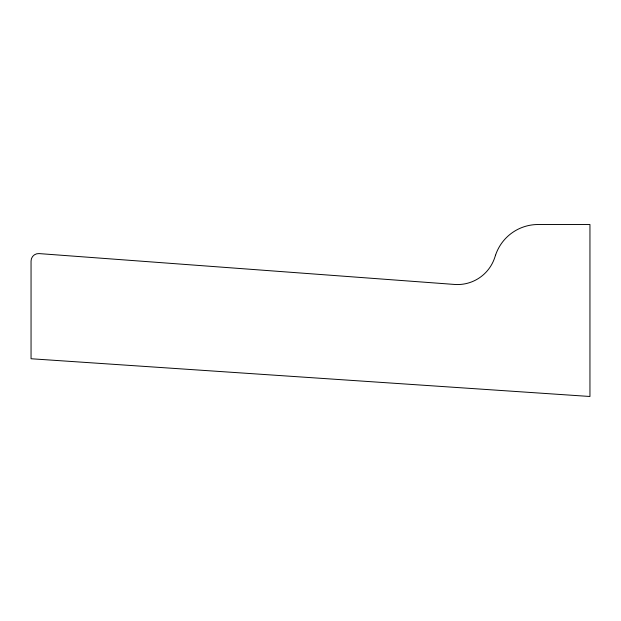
<?xml version="1.0" encoding="UTF-8"?>
<svg xmlns="http://www.w3.org/2000/svg" width="621" height="621" viewBox="0 0 621 621"><rect width="100%" height="100%" fill="white"/><g stroke="black" fill="none" stroke-linecap="round" stroke-linejoin="round"><path stroke-width="0.93" d="M495.535 255.192L494.696 257.715A39.255 39.255 0 0 1 454.813 284.465L39.084 253.593A7.475 7.475 0 0 0 31.05 261.053L31.05 358.752L589.95 396.485L589.95 224.515L538.096 224.515A44.859 44.859 0 0 0 495.535 255.192"/></g></svg>
